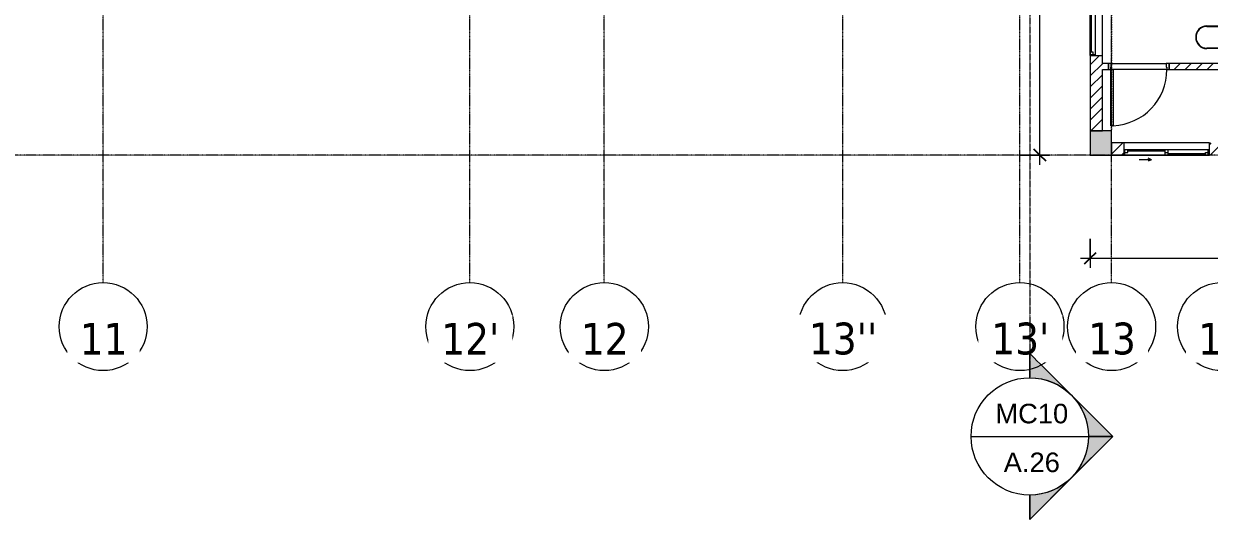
# Model space of a CAD drawing. Header units: millimetres. Extents: x 1591 to 239055, y -15958 to 83255.
# Drawn here: x 194532 to 213931, y 11275 to 19388 of the extents above; entities that cross this region are included whole.
import ezdxf

# ---------------------------------------------------------------- set-up
doc = ezdxf.new("R2010")
doc.units = ezdxf.units.MM
for name, pattern in [('Dash 1_8_', [6.35, 3.175, -3.175]), ('Dash Dot 3_16_', [7.9375, 4.7625, -1.5875, 0, -1.5875]), ('Grid Line', [22.225, 12.7, -3.175, 3.175, -3.175])]:
    doc.linetypes.add(name, pattern=pattern)
for name, color, linetype, lineweight in [('0-1', 250, 'Continuous', 5), ('A-ANNO-DIMS', 211, 'Continuous', 9), ('A-ANNO-DIMS-160', 211, 'Continuous', 9), ('A-AREA', 32, 'Dash 1_8_', 9), ('A-DETL-GENF-2', 1, 'Continuous', 9), ('A-DOOR-3', 1, 'Continuous', 9), ('A-DOOR-FRAM-1', 1, 'Continuous', 9), ('A-GLAZ', 151, 'Continuous', 9), ('A-WALL', 113, 'Continuous', 9), ('A-WALL-3', 113, 'Continuous', 18), ('A-WALL-PATT-2', 111, 'Continuous', 9), ('G-ANNO-SYMB', 111, 'Continuous', 9), ('G-ANNO-SYMB-1', 111, 'Dash Dot 3_16_', 18), ('P-SANR-FIXT', 6, 'Continuous', 9), ('S-COLS-1', 52, 'Continuous', 5), ('S-COLS-2', 250, 'Continuous', 18), ('S-GRID-1', 1, 'Grid Line', 9), ('S-GRID-IDEN', 1, 'Continuous', 9)]:
    doc.layers.add(name, color=color, linetype=linetype, lineweight=lineweight)
doc.styles.add('Arial_10', font='arial_0.ttf', dxfattribs={"height": 320})
doc.styles.add('Tahoma_B', font='tahomabd_0.ttf', dxfattribs={"height": 520})
doc.styles.add('UTM Avo', font='UTM Avo.ttf', dxfattribs={"width": 0.9, "height": 400})
doc.dimstyles.new('1_Dim_chi_tiet_2_5', dxfattribs={"dimscale": 304.8, "dimtxt": 399.720379, "dimasz": 0.629921, "dimexe": 0.524934, "dimexo": 0.0625, "dimgap": 0.052493, "dimtad": 1, "dimdec": 0, "dimrnd": 5, "dimzin": 0, "dimdsep": 46, "dimtxsty": 'UTM Avo', "dimblk1": 'OBLIQUE', "dimblk2": 'OBLIQUE', "dimsah": 1, "dimcen": 0.09, "dimdle": 0.524934, "dimazin": 0, "dimtfac": 1, "dimtdec": 4, "dimtix": 1, "dimtmove": 0, "dimatfit": 3, "dimfxl": 1.049869, "dimfxlon": 1, "dimtvp": 1, "dimtolj": 1, "dimtzin": 0, "dimarcsym": 2})
doc.dimstyles.new('1_Dim_chi_tiet_2_5_1', dxfattribs={"dimscale": 304.8, "dimtxt": 399.720379, "dimasz": 0.629921, "dimexe": 0.524934, "dimexo": 0.0625, "dimgap": 0.052493, "dimtad": 1, "dimdec": 0, "dimrnd": 5, "dimzin": 0, "dimdsep": 46, "dimtxsty": 'UTM Avo', "dimblk1": 'OBLIQUE', "dimblk2": 'OBLIQUE', "dimsah": 1, "dimcen": 0.09, "dimdle": 0.524934, "dimazin": 0, "dimtfac": 1, "dimtdec": 4, "dimtix": 1, "dimtmove": 0, "dimatfit": 3, "dimfxl": 1.049869, "dimfxlon": 1, "dimtvp": 1, "dimtolj": 1, "dimtzin": 0, "dimarcsym": 2})
pattern_1 = [(45, (95879.7, 0), (-90.50967, 90.50967), [])]

# ---------------------------------------------------------------- blocks, each defined once
blk = doc.blocks.new('NCV_TKTC_KET CAU_rvt-1-TKCS_MB TẦNG 6-8')
at = {"layer": 'S-COLS-1'}
blk.add_hatch(color=256, dxfattribs=at).paths.add_polyline_path([(116453, 17237), (116453, 17637), (116103, 17637), (116103, 17237)])
at = {"layer": 'S-COLS-2'}
for p, q in [((116453, 17637), (116103, 17637)), ((116103, 17637), (116103, 17237)), ((116453, 17237), (116453, 17637)), ((116103, 17237), (116453, 17237))]:
    blk.add_line(p, q, dxfattribs=at)
blk = doc.blocks.new('1_FAMILY RVT - W01-WxH 1400x1400xmm-389822-TKCS_MB TẦNG 6-8')
at = {"layer": 'A-GLAZ'}
for p, q in [((248.4, 172.39), (299.2, 197.79)), ((-700, 96.19), (-700, -103.81)), ((700, 96.19), (-700, 96.19)), ((-700, 96.19), (-636.5, 96.19)), ((-700, 7.29), (-680.95, 7.29)), ((-680.95, 96.19), (-680.95, 7.29)), ((-636.5, 51.74), (-680.95, 51.74)), ((-680.95, 7.29), (-22.225, 7.29)), ((-636.5, 96.19), (-22.225, 96.19)), ((-636.5, 96.19), (-636.5, 51.74)), ((-636.5, 73.965), (-22.225, 73.965)), ((-22.225, 7.29), (-22.225, 96.19)), ((-22.225, 96.19), (22.225, 96.19)), ((22.225, 51.74), (-22.225, 51.74)), ((-22.225, 7.29), (22.225, 7.29)), ((22.225, 96.19), (680.95, 96.19)), ((22.225, 96.19), (22.225, 7.29)), ((22.225, 29.515), (636.5, 29.515)), ((22.225, 7.29), (636.5, 7.29)), ((248.4, 172.39), (299.2, 146.99)), ((248.4, 172.39), (451.6, 172.39)), ((636.5, 51.74), (636.5, 7.29)), ((680.95, 51.74), (636.5, 51.74)), ((636.5, 7.29), (700, 7.29)), ((680.95, 96.19), (700, 96.19)), ((680.95, 96.19), (680.95, 7.29)), ((700, -103.81), (700, 96.19)), ((-700, -103.81), (700, -103.81))]:
    blk.add_line(p, q, dxfattribs=at)
blk = doc.blocks.new('FD_04 - FD_04-900x2200mm-4731490-TKCS_MB TẦNG 6-8')
at = {"layer": 'A-DETL-GENF-2'}
for p, q in [((420, 50), (420, 970)), ((420, 970), (460, 970)), ((460, 970), (460, 50)), ((460, 50), (420, 50))]:
    blk.add_line(p, q, dxfattribs=at)
blk.add_arc((460, 50), 920, 92.4919, 180, dxfattribs=at)
at = {"layer": 'A-DOOR-FRAM-1'}
for p, q in [((-460, 50), (-495, 50)), ((-495, 50), (-495, -50)), ((-460, 10), (-460, 50)), ((-450, 10), (-460, 10)), ((-450, -50), (-450, 10)), ((460, 10), (450, 10)), ((450, 10), (450, -50)), ((495, 50), (460, 50)), ((460, 50), (460, 10)), ((495, -50), (495, 50)), ((-495, -50), (-450, -50)), ((450, -50), (495, -50))]:
    blk.add_line(p, q, dxfattribs=at)
blk = doc.blocks.new('PF_Water_Closet-Duravit-Starck 3-012601 - Generic Toilet-4731492-TKCS_MB TẦNG 6-8')
at = {"layer": 'P-SANR-FIXT'}
for p, q in [((-207, -272), (-207, -126)), ((-201, -118), (175, -118)), ((-197, -113), (173, -113)), ((-197, -118), (-197, -113)), ((173, -118), (173, -113)), ((183, -126), (183, -272)), ((173, -280), (-201, -280)), ((-199, -592), (-199, -357)), ((-198, -280), (171, -280)), ((-198, -357), (-198, -280)), ((-198, -299), (172, -299)), ((171, -357), (-198, -357)), ((-192, -280), (-192, -350)), ((-192, -350), (165, -350)), ((-192, -592), (-192, -350)), ((-26, -196), (1, -196)), ((166, -280), (166, -350)), ((166, -350), (166, -592)), ((171, -280), (171, -357)), ((172, -356), (172, -592))]:
    blk.add_line(p, q, dxfattribs=at)
for radius in [19, 14.6, 13.8]:
    blk.add_circle((-12, -196), radius, dxfattribs=at)
for centre, radius, start, end in [((-200, -125), 7.31, 103.7483, 186.2517), ((175, -125), 7.27, 353.6696, 90), ((-200, -273), 7.31, 173.7483, 256.2517), ((-192, -356), 6.83, 90, 187.9634), ((165, -356), 6.83, 360, 90), ((173, -271), 9.56, 270, 351.0262), ((-17, -592), 182, 180, 271.1893), ((-17, -592), 175, 180, 271.2324), ((-10, -592), 182, 268.8107, 0), ((-10, -592), 175, 268.7676, 360)]:
    blk.add_arc(centre, radius, start, end, dxfattribs=at)
blk = doc.blocks.new('Grid - M_Grid Head - Circle-353313-TKCS_MB TẦNG 6-8')
at = {"layer": 'S-GRID-IDEN'}
blk.add_circle((0, 0), 4.5, dxfattribs=at)
blk = doc.blocks.new('Section - M_Section Head - Filled-352373-TKCS_MB TẦNG 6-8')
at = {"layer": 'G-ANNO-SYMB'}
h = blk.add_hatch(color=256, dxfattribs=at)
edge = h.paths.add_edge_path()
edge.add_line((-6, 8.49), (-6, 6))
edge.add_arc((-6, 0), 6, 90, 135)
edge.add_line((-10.24, 4.24), (-6, 8.49))
h = blk.add_hatch(color=256, dxfattribs=at)
edge = h.paths.add_edge_path()
edge.add_line((-6, 8.49), (-1.76, 4.24))
edge.add_arc((-6, 0), 6, 45, 90)
edge.add_line((-6, 6), (-6, 8.49))
h = blk.add_hatch(color=256, dxfattribs=at)
edge = h.paths.add_edge_path()
edge.add_line((-14.49, 0), (-10.24, 4.24))
edge.add_arc((-6, 0), 6, 135, 180)
edge.add_line((-12, 0), (-14.49, 0))
h = blk.add_hatch(color=256, dxfattribs=at)
edge = h.paths.add_edge_path()
edge.add_line((2.49, 0), (0, 0))
edge.add_arc((-6, 0), 6, 360, 405)
edge.add_line((-1.76, 4.24), (2.49, 0))
for p, q in [((-6, 8.49), (-14.49, 0)), ((-6, 8.49), (-10.24, 4.24)), ((-6, 8.49), (2.49, 0)), ((-6, 6), (-6, 8.49)), ((-6, 8.49), (-6, 6)), ((-1.76, 4.24), (-6, 8.49)), ((-10.24, 4.24), (-14.49, 0)), ((2.49, 0), (-1.76, 4.24)), ((-14.49, 0), (-12, 0)), ((0, 0), (2.49, 0)), ((-12, 0), (-14.49, 0)), ((0, 0), (2.49, 0))]:
    blk.add_line(p, q, dxfattribs=at)
for start, end in [(360, 180), (90, 135), (45, 90), (135, 180), (360, 45), (180, 360)]:
    blk.add_arc((-6, 0), 6, start, end, dxfattribs=at)
blk = doc.blocks.new('DIMBLOCK28-TKCS_MB TẦNG 6-8')
at = {"layer": 'A-ANNO-DIMS-160'}
for p, q in [((211982, 15869), (211982, 15389)), ((211982, 15549), (211982, 15869)), ((223132, 15869), (223132, 15389)), ((223132, 15549), (223132, 15869)), ((211822, 15549), (223292, 15549))]:
    blk.add_line(p, q, dxfattribs=at)
at = {"layer": 'A-ANNO-DIMS-160', "lineweight": 25}
for p, q in [((211982, 15549), (211886, 15453)), ((211982, 15549), (212078, 15645)), ((223132, 15549), (223036, 15453)), ((223132, 15549), (223228, 15645))]:
    blk.add_line(p, q, dxfattribs=at)
at = {"layer": 'A-ANNO-DIMS-160', "color": 0, "insert": (216873, 16069), "char_height": 400, "width": 1643.29, "attachment_point": 1, "line_spacing_factor": 1.110334, "style": 'UTM Avo'}
blk.add_mtext('11150', dxfattribs=at)
blk = doc.blocks.new('_Oblique')
at = {"color": 0, "linetype": 'ByBlock', "lineweight": -2}
blk.add_line((-0.5, -0.5), (0.5, 0.5), dxfattribs=at)
blk = doc.blocks.new('DIMBLOCK292-TKCS_MB TẦNG 6-8')
at = {"layer": 'A-ANNO-DIMS-160'}
for p, q in [((211158, 17077), (211158, 24697)), ((210838, 24537), (211318, 24537)), ((211158, 24537), (210838, 24537)), ((210838, 17237), (211318, 17237)), ((211158, 17237), (210838, 17237))]:
    blk.add_line(p, q, dxfattribs=at)
at = {"layer": 'A-ANNO-DIMS-160', "lineweight": 25}
for p, q in [((211158, 24537), (211062, 24633)), ((211158, 24537), (211254, 24441)), ((211158, 17237), (211062, 17333)), ((211158, 17237), (211254, 17141))]:
    blk.add_line(p, q, dxfattribs=at)
at = {"layer": 'A-ANNO-DIMS-160', "color": 0, "insert": (210638, 20339), "char_height": 400, "width": 1314.64, "attachment_point": 1, "rotation": 90, "line_spacing_factor": 1.110334, "style": 'UTM Avo'}
blk.add_mtext('7300', dxfattribs=at)

msp = doc.modelspace()

# ---------------------------------------------------------------- hatches: boundary and pattern name
at = {"layer": 'A-WALL-PATT-2'}
h = msp.add_hatch(dxfattribs=at)
h.set_pattern_fill('FP_1', color=256, style=0, pattern_type=2)
h.set_pattern_definition(pattern_1)
h.paths.add_polyline_path([(211982.3, 17636.9), (212182.3, 17636.9), (212182.3, 18866.9), (211982.3, 18866.9)])
h.paths.add_polyline_path([(212182.3, 20266.9), (212182.3, 20336.9), (211982.3, 20336.9), (211982.3, 20266.9)])
h = msp.add_hatch(dxfattribs=at)
h.set_pattern_fill('FP_1', color=256, style=0, pattern_type=2)
h.set_pattern_definition(pattern_1)
h.paths.add_polyline_path([(214056.4, 18636.9), (214382.3, 18636.9), (214382.3, 18736.9), (213272.3, 18736.9), (213272.3, 18636.9)])
h.paths.add_polyline_path([(212282.3, 18636.9), (212282.3, 18736.9), (212182.3, 18736.9), (212182.3, 18636.9)])
h = msp.add_hatch(dxfattribs=at)
h.set_pattern_fill('FP_1', color=256, style=0, pattern_type=2)
h.set_pattern_definition(pattern_1)
h.paths.add_polyline_path([(213932.3, 17236.9), (214232.3, 17236.9), (214232.3, 17436.9), (213932.3, 17436.9), (213932.3, 17271.3)])
h.paths.add_polyline_path([(212532.3, 17236.9), (212532.3, 17436.9), (212332.3, 17436.9), (212332.3, 17236.9)])

# ---------------------------------------------------------------- linework, layer by layer
at = {"layer": 'A-AREA'}
msp.add_line((212332.3, 24536.9), (212332.3, 17636.9), dxfattribs=at)
at = {"layer": 'A-WALL'}
for p, q in [((213237.3, 18636.9), (212317.3, 18636.9)), ((212327.3, 18736.9), (213227.3, 18736.9))]:
    msp.add_line(p, q, dxfattribs=at)
at = {"layer": 'A-WALL-3'}
for p, q in [((211982.3, 18866.9), (211982.3, 17636.9)), ((212182.3, 18736.9), (212182.3, 18866.9)), ((212282.3, 18736.9), (212182.3, 18736.9)), ((212182.3, 17636.9), (212182.3, 18636.9)), ((212182.3, 18636.9), (212282.3, 18636.9)), ((212282.3, 18636.9), (212282.3, 18736.9)), ((214382.3, 18736.9), (213272.3, 18736.9)), ((213272.3, 18736.9), (213272.3, 18636.9)), ((213272.3, 18636.9), (214382.3, 18636.9)), ((211982.3, 17636.9), (212182.3, 17636.9)), ((212532.3, 17436.9), (212332.3, 17436.9)), ((212332.3, 17436.9), (212332.3, 17236.9)), ((212332.3, 17236.9), (212532.3, 17236.9))]:
    msp.add_line(p, q, dxfattribs=at)
at = {"layer": 'G-ANNO-SYMB'}
msp.add_line((210032.3, 12632.5), (211952.3, 12632.5), dxfattribs=at)
at = {"layer": 'S-GRID-1'}
for p, q in [((195832.3, 19149.4), (195832.3, 77012.5)), ((201832.3, 19149.4), (201832.3, 77012.5)), ((204032.3, 19149.4), (204032.3, 77012.5)), ((207932.3, 19149.4), (207932.3, 77012.5)), ((210832.3, 19149.4), (210832.3, 77012.5)), ((212332.3, 19149.4), (212332.3, 77012.5)), ((195832.3, 15149.4), (195832.3, 19149.4)), ((201832.3, 15149.4), (201832.3, 19149.4)), ((204032.3, 15149.4), (204032.3, 19149.4)), ((207932.3, 15149.4), (207932.3, 19149.4)), ((210832.3, 15149.4), (210832.3, 19149.4)), ((212332.3, 15149.4), (212332.3, 19149.4)), ((223800.6, 17236.9), (130306.5, 17236.9))]:
    msp.add_line(p, q, dxfattribs=at)

# ---------------------------------------------------------------- block references
at = {"layer": '0-1'}
msp.add_blockref('NCV_TKTC_KET CAU_rvt-1-TKCS_MB TẦNG 6-8', (95879.7, 0), dxfattribs=at)
at = {"layer": 'A-DOOR-3', "rotation": 180}
msp.add_blockref('FD_04 - FD_04-900x2200mm-4731490-TKCS_MB TẦNG 6-8', (212777.3, 18686.9), dxfattribs=at)
at = {"layer": 'A-GLAZ'}
for p, rotation in [((212078.5, 19566.9), 90.00000000000007), ((213232.3, 17333.1), 180)]:
    msp.add_blockref('1_FAMILY RVT - W01-WxH 1400x1400xmm-389822-TKCS_MB TẦNG 6-8', p, dxfattribs=dict(at, rotation=rotation))
at = {"layer": 'P-SANR-FIXT', "rotation": 270.0000000000002}
msp.add_blockref('PF_Water_Closet-Duravit-Starck 3-012601 - Generic Toilet-4731492-TKCS_MB TẦNG 6-8', (214482.3, 19152.6), dxfattribs=at)
at = {"layer": 'S-GRID-IDEN', "xscale": 159.9999999999999, "yscale": 159.9999999999999, "zscale": 159.9999999999999}
for p in [(195832.3, 14429.4), (201832.3, 14429.4), (204032.3, 14429.4), (207932.3, 14429.4), (210832.3, 14429.4), (212332.3, 14429.4), (214132.3, 14429.4)]:
    msp.add_blockref('Grid - M_Grid Head - Circle-353313-TKCS_MB TẦNG 6-8', p, dxfattribs=at)

# ---------------------------------------------------------------- texts
at = {"layer": 'G-ANNO-SYMB', "char_height": 320, "attachment_point": 5, "line_spacing_factor": 0.936439, "style": 'Arial_10'}
for s, insert, width in [('\\pt2032,4064,6096,8128,10160,12192,14224,16256,18288,20320,22352,24384,26416,28448,30480,32512,34544,36576,38608,40640,42672,44704,46736,48768,50800,52832,54864,56896,58928,60960,62992,65024;MC10', (211026.3, 13003.7), 1217.6), ('\\pt2032,4064,6096,8128,10160,12192,14224,16256,18288,20320,22352,24384,26416,28448,30480,32512,34544,36576,38608,40640,42672,44704,46736,48768,50800,52832,54864,56896,58928,60960,62992,65024;A.26', (211026.3, 12205.4), 952)]:
    msp.add_mtext(s, dxfattribs=dict(at, insert=insert, width=width))

# ---------------------------------------------------------------- dimensions: what is measured, and where the dimension line sits
at = {"layer": 'A-ANNO-DIMS'}
dim = msp.add_linear_dim(base=(211157.6, 24536.9), p1=(210837.6, 17236.9), p2=(210837.6, 24536.9), angle=90, dimstyle='1_Dim_chi_tiet_2_5_1', override={"dimpost": '<>', "dimfxl": 7300}, dxfattribs=at)
dim.commit()
dim.dimension.update_dxf_attribs({"geometry": 'DIMBLOCK292-TKCS_MB TẦNG 6-8', "text_midpoint": (210934.6, 20886.9)})
dim = msp.add_linear_dim(base=(223132.3, 15549.3), p1=(211982.3, 15869.3), p2=(223132.3, 15869.3), dimstyle='1_Dim_chi_tiet_2_5', override={"dimpost": '<>', "dimfxl": 11150}, dxfattribs=at)
dim.commit()
dim.dimension.update_dxf_attribs({"geometry": 'DIMBLOCK28-TKCS_MB TẦNG 6-8', "text_midpoint": (217557.3, 15772.3)})

# ---------------------------------------------------------------- next in the draw order: texts
at = {"layer": 'S-GRID-IDEN', "char_height": 520, "attachment_point": 5, "line_spacing_factor": 0.996129, "style": 'Tahoma_B', "bg_fill": 3, "box_fill_scale": 1.25, "bg_fill_color": 256, "bg_fill_true_color": 13158600, "bg_fill_transparency": 0}
for s, insert, width in [('\\pt2031.9988,4063.9976,6096.0016,8128.0004,10159.9992,12191.998,14224.002,16256.0008,18287.9996,20319.9984,22352.0024,24384.0012,26416,28447.9988,30479.9976,32512.0016,34544.0004,36575.9992,38607.998,40640.002,42672.0008,44703.9996,46735.9984,48768.0024,50800.0012,52832,54863.9988,56895.9976,58928.0016,60960.0004,62991.9992,65023.998;11', (195839, 14229.7), 921.6), ("\\pt2031.9988,4063.9976,6096.0016,8128.0004,10159.9992,12191.998,14224.002,16256.0008,18287.9996,20319.9984,22352.0024,24384.0012,26416,28447.9988,30479.9976,32512.0016,34544.0004,36575.9992,38607.998,40640.002,42672.0008,44703.9996,46735.9984,48768.0024,50800.0012,52832,54863.9988,56895.9976,58928.0016,60960.0004,62991.9992,65023.998;12'", (201839, 14229.7), 1112), ('\\pt2031.9988,4063.9976,6096.0016,8128.0004,10159.9992,12191.998,14224.002,16256.0008,18287.9996,20319.9984,22352.0024,24384.0012,26416,28447.9988,30479.9976,32512.0016,34544.0004,36575.9992,38607.998,40640.002,42672.0008,44703.9996,46735.9984,48768.0024,50800.0012,52832,54863.9988,56895.9976,58928.0016,60960.0004,62991.9992,65023.998;12', (204039, 14229.7), 921.6), ("\\pt2031.9988,4063.9976,6096.0016,8128.0004,10159.9992,12191.998,14224.002,16256.0008,18287.9996,20319.9984,22352.0024,24384.0012,26416,28447.9988,30479.9976,32512.0016,34544.0004,36575.9992,38607.998,40640.002,42672.0008,44703.9996,46735.9984,48768.0024,50800.0012,52832,54863.9988,56895.9976,58928.0016,60960.0004,62991.9992,65023.998;13''", (207939, 14229.7), 1302.4), ("\\pt2031.9988,4063.9976,6096.0016,8128.0004,10159.9992,12191.998,14224.002,16256.0008,18287.9996,20319.9984,22352.0024,24384.0012,26416,28447.9988,30479.9976,32512.0016,34544.0004,36575.9992,38607.998,40640.002,42672.0008,44703.9996,46735.9984,48768.0024,50800.0012,52832,54863.9988,56895.9976,58928.0016,60960.0004,62991.9992,65023.998;13'", (210839, 14229.7), 1112), ('\\pt2031.9988,4063.9976,6096.0016,8128.0004,10159.9992,12191.998,14224.002,16256.0008,18287.9996,20319.9984,22352.0024,24384.0012,26416,28447.9988,30479.9976,32512.0016,34544.0004,36575.9992,38607.998,40640.002,42672.0008,44703.9996,46735.9984,48768.0024,50800.0012,52832,54863.9988,56895.9976,58928.0016,60960.0004,62991.9992,65023.998;13', (212339, 14229.7), 921.6), ('\\pt2031.9988,4063.9976,6096.0016,8128.0004,10159.9992,12191.998,14224.002,16256.0008,18287.9996,20319.9984,22352.0024,24384.0012,26416,28447.9988,30479.9976,32512.0016,34544.0004,36575.9992,38607.998,40640.002,42672.0008,44703.9996,46735.9984,48768.0024,50800.0012,52832,54863.9988,56895.9976,58928.0016,60960.0004,62991.9992,65023.998;14', (214139, 14229.7), 921.6)]:
    msp.add_mtext(s, dxfattribs=dict(at, insert=insert, width=width))

# ---------------------------------------------------------------- next in the draw order: linework, layer by layer
at = {"layer": 'G-ANNO-SYMB-1'}
msp.add_line((210992.3, 82873.6), (210992.3, 13592.5), dxfattribs=at)

# ---------------------------------------------------------------- next in the draw order: block references
at = {"layer": 'G-ANNO-SYMB', "extrusion": (0, 0, -1), "xscale": 159.9999999999999, "yscale": 159.9999999999999, "zscale": 159.9999999999999, "rotation": 90.00000000000053}
msp.add_blockref('Section - M_Section Head - Filled-352373-TKCS_MB TẦNG 6-8', (-210992.3, 13592.5), dxfattribs=at)

doc.saveas('drawing.dxf')
